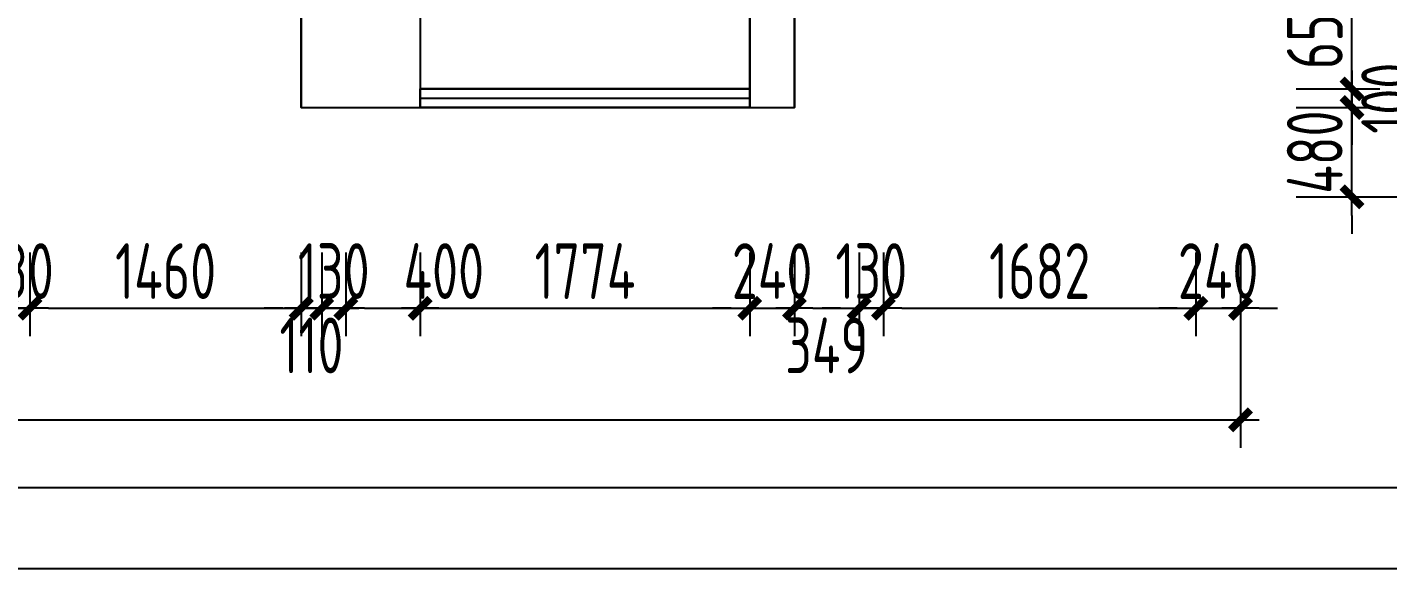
# Model space of a CAD drawing. Header units: millimetres. Extents: x 16934 to 63969, y -9421 to 5956.
# Drawn here: x 52921 to 60244, y -9421 to -6508 of the extents above; entities that cross this region are included whole.
import ezdxf

# ---------------------------------------------------------------- set-up
doc = ezdxf.new("R2010")
doc.units = ezdxf.units.MM
for name, color, linetype in [('QUOTE_ROOM', 1, 'Continuous'), ('QUOTE_WALL', 1, 'Continuous'), ('QUOTE_WINDOW', 1, 'Continuous'), ('YQ_DIM', 3, 'Continuous'), ('图框', 4, 'Continuous')]:
    doc.layers.add(name, color=color, linetype=linetype)
doc.styles.add('YQ_DIM', font='SUPEROS.SHX', dxfattribs={"width": 0.8, "bigfont": 'HZDX.SHX'})
doc.dimstyles.new('yq100', dxfattribs={"dimscale": 100, "dimtxt": 3, "dimasz": 1, "dimexe": 1.5, "dimexo": 3, "dimgap": 0.5, "dimtad": 1, "dimdec": 0, "dimdsep": 46, "dimtxsty": 'YQ_DIM', "dimblk": 'YQTICK', "dimcen": 0, "dimclrd": 256, "dimclre": 256, "dimclrt": 7, "dimadec": 1, "dimazin": 2, "dimtfac": 1, "dimtdec": 4, "dimtix": 1, "dimtmove": 2, "dimatfit": 2, "dimfxl": 1, "dimtolj": 1, "dimtzin": 0, "dimarcsym": 0})

# ---------------------------------------------------------------- blocks, each defined once
blk = doc.blocks.new('YQTICK')
blk.add_line((-1, 0), (1, 0))
at = {"const_width": 0.4}
blk.add_lwpolyline([(0.53, 0.53), (-0.53, -0.53)], dxfattribs=at)
blk = doc.blocks.new('*D73')
at = {"layer": 'Defpoints', "color": 0, "transparency": 16777216}
for p in [(52806.4, -7419.5), (52936.4, -7419.5), (52936.4, -8019.5)]:
    blk.add_point(p, dxfattribs=at)
at = {"layer": 'YQ_DIM', "lineweight": -2, "transparency": 16777216}
for p, q in [((52806.4, -7719.5), (52806.4, -8169.5)), ((52936.4, -7719.5), (52936.4, -8169.5)), ((52706.4, -8019.5), (52606.4, -8019.5)), ((52806.4, -8019.5), (52936.4, -8019.5)), ((53036.4, -8019.5), (53136.4, -8019.5))]:
    blk.add_line(p, q, dxfattribs=at)
at = {"layer": 'YQ_DIM', "lineweight": -2, "transparency": 16777216, "xscale": 100, "yscale": 100, "zscale": 100}
blk.add_blockref('YQTICK', (52806.4, -8019.5), dxfattribs=at)
at = {"layer": 'YQ_DIM', "lineweight": -2, "transparency": 16777216, "xscale": 100, "yscale": 100, "zscale": 100, "rotation": 180}
blk.add_blockref('YQTICK', (52936.4, -8019.5), dxfattribs=at)
at = {"layer": 'YQ_DIM', "color": 7, "transparency": 16777216, "insert": (52871.4, -7819.5), "char_height": 300, "attachment_point": 5, "style": 'YQ_DIM'}
blk.add_mtext('\\A1;130', dxfattribs=at)
blk = doc.blocks.new('*D74')
at = {"layer": 'Defpoints', "color": 0, "transparency": 16777216}
for p in [(52936.4, -7419.5), (54396.4, -7419.5), (54396.4, -8019.5)]:
    blk.add_point(p, dxfattribs=at)
at = {"layer": 'YQ_DIM', "lineweight": -2, "transparency": 16777216}
for p, q in [((52936.4, -7719.5), (52936.4, -8169.5)), ((54396.4, -7719.5), (54396.4, -8169.5)), ((53036.4, -8019.5), (54296.4, -8019.5))]:
    blk.add_line(p, q, dxfattribs=at)
at = {"layer": 'YQ_DIM', "lineweight": -2, "transparency": 16777216, "xscale": 100, "yscale": 100, "zscale": 100, "rotation": 180}
blk.add_blockref('YQTICK', (52936.4, -8019.5), dxfattribs=at)
at = {"layer": 'YQ_DIM', "lineweight": -2, "transparency": 16777216, "xscale": 100, "yscale": 100, "zscale": 100}
blk.add_blockref('YQTICK', (54396.4, -8019.5), dxfattribs=at)
at = {"layer": 'YQ_DIM', "color": 7, "transparency": 16777216, "insert": (53666.4, -7819.5), "char_height": 300, "attachment_point": 5, "style": 'YQ_DIM'}
blk.add_mtext('\\A1;1460', dxfattribs=at)
blk = doc.blocks.new('*D75')
at = {"layer": 'Defpoints', "color": 0, "transparency": 16777216}
for p in [(54396.4, -7419.5), (54506.4, -7419.5), (54506.4, -8019.5)]:
    blk.add_point(p, dxfattribs=at)
at = {"layer": 'YQ_DIM', "lineweight": -2, "transparency": 16777216}
for p, q in [((54396.4, -7719.5), (54396.4, -8169.5)), ((54506.4, -7719.5), (54506.4, -8169.5)), ((54296.4, -8019.5), (54196.4, -8019.5)), ((54396.4, -8019.5), (54506.4, -8019.5)), ((54606.4, -8019.5), (54706.4, -8019.5))]:
    blk.add_line(p, q, dxfattribs=at)
at = {"layer": 'YQ_DIM', "lineweight": -2, "transparency": 16777216, "xscale": 100, "yscale": 100, "zscale": 100}
blk.add_blockref('YQTICK', (54396.4, -8019.5), dxfattribs=at)
at = {"layer": 'YQ_DIM', "lineweight": -2, "transparency": 16777216, "xscale": 100, "yscale": 100, "zscale": 100, "rotation": 180}
blk.add_blockref('YQTICK', (54506.4, -8019.5), dxfattribs=at)
at = {"layer": 'YQ_DIM', "color": 7, "transparency": 16777216, "insert": (54451.4, -8219.5), "char_height": 300, "attachment_point": 5, "style": 'YQ_DIM'}
blk.add_mtext('\\A1;110', dxfattribs=at)
blk = doc.blocks.new('*D76')
at = {"layer": 'Defpoints', "color": 0, "transparency": 16777216}
for p in [(54506.4, -7419.5), (54636.4, -7419.5), (54636.4, -8019.5)]:
    blk.add_point(p, dxfattribs=at)
at = {"layer": 'YQ_DIM', "lineweight": -2, "transparency": 16777216}
for p, q in [((54506.4, -7719.5), (54506.4, -8169.5)), ((54636.4, -7719.5), (54636.4, -8169.5)), ((54406.4, -8019.5), (54306.4, -8019.5)), ((54506.4, -8019.5), (54636.4, -8019.5)), ((54736.4, -8019.5), (54836.4, -8019.5))]:
    blk.add_line(p, q, dxfattribs=at)
at = {"layer": 'YQ_DIM', "lineweight": -2, "transparency": 16777216, "xscale": 100, "yscale": 100, "zscale": 100}
blk.add_blockref('YQTICK', (54506.4, -8019.5), dxfattribs=at)
at = {"layer": 'YQ_DIM', "lineweight": -2, "transparency": 16777216, "xscale": 100, "yscale": 100, "zscale": 100, "rotation": 180}
blk.add_blockref('YQTICK', (54636.4, -8019.5), dxfattribs=at)
at = {"layer": 'YQ_DIM', "color": 7, "transparency": 16777216, "insert": (54571.4, -7819.5), "char_height": 300, "attachment_point": 5, "style": 'YQ_DIM'}
blk.add_mtext('\\A1;130', dxfattribs=at)
blk = doc.blocks.new('*D77')
at = {"layer": 'Defpoints', "color": 0, "transparency": 16777216}
for p in [(54636.4, -7419.5), (55036.4, -7419.5), (55036.4, -8019.5)]:
    blk.add_point(p, dxfattribs=at)
at = {"layer": 'YQ_DIM', "lineweight": -2, "transparency": 16777216}
for p, q in [((54636.4, -7719.5), (54636.4, -8169.5)), ((55036.4, -7719.5), (55036.4, -8169.5)), ((54736.4, -8019.5), (54936.4, -8019.5))]:
    blk.add_line(p, q, dxfattribs=at)
at = {"layer": 'YQ_DIM', "lineweight": -2, "transparency": 16777216, "xscale": 100, "yscale": 100, "zscale": 100, "rotation": 180}
blk.add_blockref('YQTICK', (54636.4, -8019.5), dxfattribs=at)
at = {"layer": 'YQ_DIM', "lineweight": -2, "transparency": 16777216, "xscale": 100, "yscale": 100, "zscale": 100}
blk.add_blockref('YQTICK', (55036.4, -8019.5), dxfattribs=at)
at = {"layer": 'YQ_DIM', "color": 7, "transparency": 16777216, "insert": (55163.4, -7819.5), "char_height": 300, "attachment_point": 5, "style": 'YQ_DIM'}
blk.add_mtext('\\A1;400', dxfattribs=at)
blk = doc.blocks.new('*D78')
at = {"layer": 'Defpoints', "color": 0, "transparency": 16777216}
for p in [(55036.4, -7419.5), (56810.4, -7419.5), (56810.4, -8019.5)]:
    blk.add_point(p, dxfattribs=at)
at = {"layer": 'YQ_DIM', "lineweight": -2, "transparency": 16777216}
for p, q in [((55036.4, -7719.5), (55036.4, -8169.5)), ((56810.4, -7719.5), (56810.4, -8169.5)), ((55136.4, -8019.5), (56710.4, -8019.5))]:
    blk.add_line(p, q, dxfattribs=at)
at = {"layer": 'YQ_DIM', "lineweight": -2, "transparency": 16777216, "xscale": 100, "yscale": 100, "zscale": 100, "rotation": 180}
blk.add_blockref('YQTICK', (55036.4, -8019.5), dxfattribs=at)
at = {"layer": 'YQ_DIM', "lineweight": -2, "transparency": 16777216, "xscale": 100, "yscale": 100, "zscale": 100}
blk.add_blockref('YQTICK', (56810.4, -8019.5), dxfattribs=at)
at = {"layer": 'YQ_DIM', "color": 7, "transparency": 16777216, "insert": (55923.4, -7819.5), "char_height": 300, "attachment_point": 5, "style": 'YQ_DIM'}
blk.add_mtext('\\A1;1774', dxfattribs=at)
blk = doc.blocks.new('*D79')
at = {"layer": 'Defpoints', "color": 0, "transparency": 16777216}
for p in [(56810.4, -7419.5), (57050.4, -7419.5), (57050.4, -8019.5)]:
    blk.add_point(p, dxfattribs=at)
at = {"layer": 'YQ_DIM', "lineweight": -2, "transparency": 16777216}
for p, q in [((56810.4, -7719.5), (56810.4, -8169.5)), ((57050.4, -7719.5), (57050.4, -8169.5)), ((56710.4, -8019.5), (56610.4, -8019.5)), ((56810.4, -8019.5), (57050.4, -8019.5)), ((57150.4, -8019.5), (57250.4, -8019.5))]:
    blk.add_line(p, q, dxfattribs=at)
at = {"layer": 'YQ_DIM', "lineweight": -2, "transparency": 16777216, "xscale": 100, "yscale": 100, "zscale": 100}
blk.add_blockref('YQTICK', (56810.4, -8019.5), dxfattribs=at)
at = {"layer": 'YQ_DIM', "lineweight": -2, "transparency": 16777216, "xscale": 100, "yscale": 100, "zscale": 100, "rotation": 180}
blk.add_blockref('YQTICK', (57050.4, -8019.5), dxfattribs=at)
at = {"layer": 'YQ_DIM', "color": 7, "transparency": 16777216, "insert": (56930.4, -7819.5), "char_height": 300, "attachment_point": 5, "style": 'YQ_DIM'}
blk.add_mtext('\\A1;240', dxfattribs=at)
blk = doc.blocks.new('*D80')
at = {"layer": 'Defpoints', "color": 0, "transparency": 16777216}
for p in [(57050.4, -7419.5), (57399.4, -7419.5), (57399.4, -8019.5)]:
    blk.add_point(p, dxfattribs=at)
at = {"layer": 'YQ_DIM', "lineweight": -2, "transparency": 16777216}
for p, q in [((57050.4, -7719.5), (57050.4, -8169.5)), ((57399.4, -7719.5), (57399.4, -8169.5)), ((57150.4, -8019.5), (57299.4, -8019.5))]:
    blk.add_line(p, q, dxfattribs=at)
at = {"layer": 'YQ_DIM', "lineweight": -2, "transparency": 16777216, "xscale": 100, "yscale": 100, "zscale": 100, "rotation": 180}
blk.add_blockref('YQTICK', (57050.4, -8019.5), dxfattribs=at)
at = {"layer": 'YQ_DIM', "lineweight": -2, "transparency": 16777216, "xscale": 100, "yscale": 100, "zscale": 100}
blk.add_blockref('YQTICK', (57399.4, -8019.5), dxfattribs=at)
at = {"layer": 'YQ_DIM', "color": 7, "transparency": 16777216, "insert": (57224.9, -8219.5), "char_height": 300, "attachment_point": 5, "style": 'YQ_DIM'}
blk.add_mtext('\\A1;349', dxfattribs=at)
blk = doc.blocks.new('*D81')
at = {"layer": 'Defpoints', "color": 0, "transparency": 16777216}
for p in [(57399.4, -7419.5), (57529.4, -7419.5), (57529.4, -8019.5)]:
    blk.add_point(p, dxfattribs=at)
at = {"layer": 'YQ_DIM', "lineweight": -2, "transparency": 16777216}
for p, q in [((57399.4, -7719.5), (57399.4, -8169.5)), ((57529.4, -7719.5), (57529.4, -8169.5)), ((57299.4, -8019.5), (57199.4, -8019.5)), ((57399.4, -8019.5), (57529.4, -8019.5)), ((57629.4, -8019.5), (57729.4, -8019.5))]:
    blk.add_line(p, q, dxfattribs=at)
at = {"layer": 'YQ_DIM', "lineweight": -2, "transparency": 16777216, "xscale": 100, "yscale": 100, "zscale": 100}
blk.add_blockref('YQTICK', (57399.4, -8019.5), dxfattribs=at)
at = {"layer": 'YQ_DIM', "lineweight": -2, "transparency": 16777216, "xscale": 100, "yscale": 100, "zscale": 100, "rotation": 180}
blk.add_blockref('YQTICK', (57529.4, -8019.5), dxfattribs=at)
at = {"layer": 'YQ_DIM', "color": 7, "transparency": 16777216, "insert": (57464.4, -7819.5), "char_height": 300, "attachment_point": 5, "style": 'YQ_DIM'}
blk.add_mtext('\\A1;130', dxfattribs=at)
blk = doc.blocks.new('*D82')
at = {"layer": 'Defpoints', "color": 0, "transparency": 16777216}
for p in [(57529.4, -7419.5), (59211.4, -7419.5), (59211.4, -8019.5)]:
    blk.add_point(p, dxfattribs=at)
at = {"layer": 'YQ_DIM', "lineweight": -2, "transparency": 16777216}
for p, q in [((57529.4, -7719.5), (57529.4, -8169.5)), ((59211.4, -7719.5), (59211.4, -8169.5)), ((57629.4, -8019.5), (59111.4, -8019.5))]:
    blk.add_line(p, q, dxfattribs=at)
at = {"layer": 'YQ_DIM', "lineweight": -2, "transparency": 16777216, "xscale": 100, "yscale": 100, "zscale": 100, "rotation": 180}
blk.add_blockref('YQTICK', (57529.4, -8019.5), dxfattribs=at)
at = {"layer": 'YQ_DIM', "lineweight": -2, "transparency": 16777216, "xscale": 100, "yscale": 100, "zscale": 100}
blk.add_blockref('YQTICK', (59211.4, -8019.5), dxfattribs=at)
at = {"layer": 'YQ_DIM', "color": 7, "transparency": 16777216, "insert": (58370.4, -7819.5), "char_height": 300, "attachment_point": 5, "style": 'YQ_DIM'}
blk.add_mtext('\\A1;1682', dxfattribs=at)
blk = doc.blocks.new('*D83')
at = {"layer": 'Defpoints', "color": 0, "transparency": 16777216}
for p in [(59211.4, -7419.5), (59451.4, -7419.5), (59451.4, -8019.5)]:
    blk.add_point(p, dxfattribs=at)
at = {"layer": 'YQ_DIM', "lineweight": -2, "transparency": 16777216}
for p, q in [((59211.4, -7719.5), (59211.4, -8169.5)), ((59451.4, -7719.5), (59451.4, -8169.5)), ((59111.4, -8019.5), (59011.4, -8019.5)), ((59211.4, -8019.5), (59451.4, -8019.5)), ((59551.4, -8019.5), (59651.4, -8019.5))]:
    blk.add_line(p, q, dxfattribs=at)
at = {"layer": 'YQ_DIM', "lineweight": -2, "transparency": 16777216, "xscale": 100, "yscale": 100, "zscale": 100}
blk.add_blockref('YQTICK', (59211.4, -8019.5), dxfattribs=at)
at = {"layer": 'YQ_DIM', "lineweight": -2, "transparency": 16777216, "xscale": 100, "yscale": 100, "zscale": 100, "rotation": 180}
blk.add_blockref('YQTICK', (59451.4, -8019.5), dxfattribs=at)
at = {"layer": 'YQ_DIM', "color": 7, "transparency": 16777216, "insert": (59331.4, -7819.5), "char_height": 300, "attachment_point": 5, "style": 'YQ_DIM'}
blk.add_mtext('\\A1;240', dxfattribs=at)
blk = doc.blocks.new('*D84')
at = {"layer": 'Defpoints', "color": 0, "transparency": 16777216}
for p in [(44772.4, -7419.5), (59451.4, -7419.5), (59451.4, -8619.5)]:
    blk.add_point(p, dxfattribs=at)
at = {"layer": 'YQ_DIM', "lineweight": -2, "transparency": 16777216}
for p, q in [((44772.4, -7719.5), (44772.4, -8769.5)), ((59451.4, -7719.5), (59451.4, -8769.5)), ((44872.4, -8619.5), (59351.4, -8619.5))]:
    blk.add_line(p, q, dxfattribs=at)
at = {"layer": 'YQ_DIM', "lineweight": -2, "transparency": 16777216, "xscale": 100, "yscale": 100, "zscale": 100, "rotation": 180}
blk.add_blockref('YQTICK', (44772.4, -8619.5), dxfattribs=at)
at = {"layer": 'YQ_DIM', "lineweight": -2, "transparency": 16777216, "xscale": 100, "yscale": 100, "zscale": 100}
blk.add_blockref('YQTICK', (59451.4, -8619.5), dxfattribs=at)
at = {"layer": 'YQ_DIM', "color": 7, "transparency": 16777216, "insert": (52111.9, -8419.5), "char_height": 300, "attachment_point": 5, "style": 'YQ_DIM'}
blk.add_mtext('\\A1;14679', dxfattribs=at)
blk = doc.blocks.new('*D105')
at = {"layer": 'Defpoints', "color": 0, "transparency": 16777216}
for p in [(59451.4, -6939.5), (60051.4, -6939.5), (59451.4, -7419.5)]:
    blk.add_point(p, dxfattribs=at)
at = {"layer": 'YQ_DIM', "lineweight": -2, "transparency": 16777216}
for p, q in [((60051.4, -6839.5), (60051.4, -6739.5)), ((59751.4, -6939.5), (60201.4, -6939.5)), ((60051.4, -7419.5), (60051.4, -6939.5)), ((59751.4, -7419.5), (60201.4, -7419.5)), ((60051.4, -7519.5), (60051.4, -7619.5))]:
    blk.add_line(p, q, dxfattribs=at)
at = {"layer": 'YQ_DIM', "lineweight": -2, "transparency": 16777216, "xscale": 100, "yscale": 100, "zscale": 100}
for p, rotation in [((60051.4, -6939.5), 270), ((60051.4, -7419.5), 90)]:
    blk.add_blockref('YQTICK', p, dxfattribs=dict(at, rotation=rotation))
at = {"layer": 'YQ_DIM', "color": 7, "transparency": 16777216, "insert": (59851.4, -7179.5), "char_height": 300, "attachment_point": 5, "rotation": 90, "style": 'YQ_DIM'}
blk.add_mtext('\\A1;480', dxfattribs=at)
blk = doc.blocks.new('*D106')
at = {"layer": 'Defpoints', "color": 0, "transparency": 16777216}
for p in [(59451.4, -6839.5), (60051.4, -6839.5), (59451.4, -6939.5)]:
    blk.add_point(p, dxfattribs=at)
at = {"layer": 'YQ_DIM', "lineweight": -2, "transparency": 16777216}
for p, q in [((60051.4, -6739.5), (60051.4, -6639.5)), ((59751.4, -6839.5), (60201.4, -6839.5)), ((60051.4, -6939.5), (60051.4, -6839.5)), ((59751.4, -6939.5), (60201.4, -6939.5)), ((60051.4, -7039.5), (60051.4, -7139.5))]:
    blk.add_line(p, q, dxfattribs=at)
at = {"layer": 'YQ_DIM', "lineweight": -2, "transparency": 16777216, "xscale": 100, "yscale": 100, "zscale": 100}
for p, rotation in [((60051.4, -6839.5), 270), ((60051.4, -6939.5), 90)]:
    blk.add_blockref('YQTICK', p, dxfattribs=dict(at, rotation=rotation))
at = {"layer": 'YQ_DIM', "color": 7, "transparency": 16777216, "insert": (60251.4, -6889.5), "char_height": 300, "attachment_point": 5, "rotation": 90, "style": 'YQ_DIM'}
blk.add_mtext('\\A1;100', dxfattribs=at)
blk = doc.blocks.new('*D107')
at = {"layer": 'Defpoints', "color": 0, "transparency": 16777216}
for p in [(59451.4, -6186.5), (60051.4, -6186.5), (59451.4, -6839.5)]:
    blk.add_point(p, dxfattribs=at)
at = {"layer": 'YQ_DIM', "lineweight": -2, "transparency": 16777216}
for p, q in [((59751.4, -6186.5), (60201.4, -6186.5)), ((60051.4, -6739.5), (60051.4, -6286.5)), ((59751.4, -6839.5), (60201.4, -6839.5))]:
    blk.add_line(p, q, dxfattribs=at)
at = {"layer": 'YQ_DIM', "lineweight": -2, "transparency": 16777216, "xscale": 100, "yscale": 100, "zscale": 100}
for p, rotation in [((60051.4, -6186.5), 90), ((60051.4, -6839.5), 270)]:
    blk.add_blockref('YQTICK', p, dxfattribs=dict(at, rotation=rotation))
at = {"layer": 'YQ_DIM', "color": 7, "transparency": 16777216, "insert": (59851.4, -6513), "char_height": 300, "attachment_point": 5, "rotation": 90, "style": 'YQ_DIM'}
blk.add_mtext('\\A1;653', dxfattribs=at)
blk = doc.blocks.new('*D118')
at = {"layer": 'Defpoints', "color": 0, "transparency": 16777216}
for p in [(59451.4, 3844.5), (60651.4, 3844.5), (59451.4, -7419.5)]:
    blk.add_point(p, dxfattribs=at)
at = {"layer": 'YQ_DIM', "lineweight": -2, "transparency": 16777216}
for p, q in [((59751.4, 3844.5), (60801.4, 3844.5)), ((60651.4, -7319.5), (60651.4, 3744.5)), ((59751.4, -7419.5), (60801.4, -7419.5))]:
    blk.add_line(p, q, dxfattribs=at)
at = {"layer": 'YQ_DIM', "lineweight": -2, "transparency": 16777216, "xscale": 100, "yscale": 100, "zscale": 100}
for p, rotation in [((60651.4, 3844.5), 90), ((60651.4, -7419.5), 270)]:
    blk.add_blockref('YQTICK', p, dxfattribs=dict(at, rotation=rotation))
at = {"layer": 'YQ_DIM', "color": 7, "transparency": 16777216, "insert": (60451.4, -1787.5), "char_height": 300, "attachment_point": 5, "rotation": 90, "style": 'YQ_DIM'}
blk.add_mtext('\\A1;11264', dxfattribs=at)
blk = doc.blocks.new('_Frame1752725')
at = {"layer": '图框', "linetype": 'Continuous'}
for p, q in [((90410, 2554), (34582, 2554)), ((91601, 1364), (32201, 1364))]:
    blk.add_line(p, q, dxfattribs=at)

msp = doc.modelspace()

# ---------------------------------------------------------------- linework, layer by layer
at = {"color": 255}
for p, q in [((55036.4, -6064.5), (55036.4, -6839.5)), ((56810.4, -6064.5), (56810.4, -6939.5)), ((54396.4, -6939.5), (54396.4, -6194.5)), ((57050.4, -6186.5), (57050.4, -6939.5))]:
    msp.add_line(p, q, dxfattribs=at)
for p, q in [((55036.4, -6839.5), (56810.4, -6839.5)), ((54396.4, -6939.5), (57050.4, -6939.5))]:
    msp.add_line(p, q)
at = {"color": 4}
msp.add_line((55036.4, -6889.5), (56810.4, -6889.5), dxfattribs=at)
msp.add_lwpolyline([(55036.4, -6839.5), (56810.4, -6839.5), (56810.4, -6939.5), (55036.4, -6939.5)], close=True, dxfattribs=at)
at = {"layer": 'QUOTE_ROOM', "color": 1}
msp.add_lwpolyline([(54636.4, -2997.5), (54636.4, -6064.5), (55036.4, -6064.5), (55036.4, -6839.5), (56810.4, -6839.5), (56810.4, -6064.5), (57399.4, -6064.5), (57399.4, -2997.5), (54636.4, -2997.5)], dxfattribs=at)
at = {"layer": 'QUOTE_WALL', "color": 1}
for points in [[(44772.4, 3844.5), (44772.4, -2997.5), (47680.4, -2997.5), (47680.4, -7419.5), (51130.4, -7419.5), (51130.4, -6194.5), (54396.4, -6194.5), (54396.4, -6939.5), (57050.4, -6939.5), (57050.4, -6186.5), (59451.4, -6186.5), (59451.4, 2687.5), (52526.4, 2687.5), (52526.4, 3844.5), (44772.4, 3844.5)], [(55036.4, -6064.5), (55036.4, -6839.5), (56810.4, -6839.5), (56810.4, -6064.5)]]:
    msp.add_lwpolyline(points, dxfattribs=at)
at = {"layer": 'QUOTE_WINDOW', "color": 1}
msp.add_lwpolyline([(56810.4, -6839.5), (55036.4, -6839.5), (55036.4, -6939.5), (56810.4, -6939.5)], close=True, dxfattribs=at)

# ---------------------------------------------------------------- block references
at = {"layer": '图框', "color": 7, "xscale": 0.3660759834842364, "yscale": 0.3660759834842364, "zscale": 0.9413382272142843}
msp.add_blockref('_Frame1752725', (30436.6, -9920.1), dxfattribs=at)

# ---------------------------------------------------------------- dimensions: what is measured, and where the dimension line sits
at = {"layer": 'YQ_DIM'}
for base, p1, p2, picture, middle in [((60651.4, 3844.5), (59451.4, -7419.5), (59451.4, 3844.5), '*D118', (60451.4, -1787.5)), ((60051.4, -6186.5), (59451.4, -6839.5), (59451.4, -6186.5), '*D107', (59851.4, -6513)), ((60051.4, -6939.5), (59451.4, -7419.5), (59451.4, -6939.5), '*D105', (59851.4, -7179.5))]:
    dim = msp.add_linear_dim(base=base, p1=p1, p2=p2, angle=90, dimstyle='yq100', dxfattribs=at)
    dim.commit()
    dim.dimension.update_dxf_attribs({"geometry": picture, "text_midpoint": middle})
dim = msp.add_linear_dim(base=(60051.4, -6839.5), p1=(59451.4, -6939.5), p2=(59451.4, -6839.5), angle=90, dimstyle='yq100', dxfattribs=at)
dim.commit()
dim.dimension.update_dxf_attribs({"geometry": '*D106', "text_midpoint": (60251.4, -6889.5), "dimtype": 160})
for base, p1, p2, picture, middle in [((59451.4, -8619.5), (44772.4, -7419.5), (59451.4, -7419.5), '*D84', (52111.9, -8419.5)), ((52936.4, -8019.5), (52806.4, -7419.5), (52936.4, -7419.5), '*D73', (52871.4, -7819.5)), ((54396.4, -8019.5), (52936.4, -7419.5), (54396.4, -7419.5), '*D74', (53666.4, -7819.5)), ((54636.4, -8019.5), (54506.4, -7419.5), (54636.4, -7419.5), '*D76', (54571.4, -7819.5)), ((56810.4, -8019.5), (55036.4, -7419.5), (56810.4, -7419.5), '*D78', (55923.4, -7819.5)), ((57050.4, -8019.5), (56810.4, -7419.5), (57050.4, -7419.5), '*D79', (56930.4, -7819.5)), ((57529.4, -8019.5), (57399.4, -7419.5), (57529.4, -7419.5), '*D81', (57464.4, -7819.5)), ((59211.4, -8019.5), (57529.4, -7419.5), (59211.4, -7419.5), '*D82', (58370.4, -7819.5)), ((59451.4, -8019.5), (59211.4, -7419.5), (59451.4, -7419.5), '*D83', (59331.4, -7819.5))]:
    dim = msp.add_linear_dim(base=base, p1=p1, p2=p2, dimstyle='yq100', dxfattribs=at)
    dim.commit()
    dim.dimension.update_dxf_attribs({"geometry": picture, "text_midpoint": middle})
for base, p1, p2, picture, middle in [((54506.4, -8019.5), (54396.4, -7419.5), (54506.4, -7419.5), '*D75', (54451.4, -8219.5)), ((55036.4, -8019.5), (54636.4, -7419.5), (55036.4, -7419.5), '*D77', (55163.4, -7819.5)), ((57399.4, -8019.5), (57050.4, -7419.5), (57399.4, -7419.5), '*D80', (57224.9, -8219.5))]:
    dim = msp.add_linear_dim(base=base, p1=p1, p2=p2, dimstyle='yq100', dxfattribs=at)
    dim.commit()
    dim.dimension.update_dxf_attribs({"geometry": picture, "text_midpoint": middle, "dimtype": 160})

doc.saveas('drawing.dxf')
